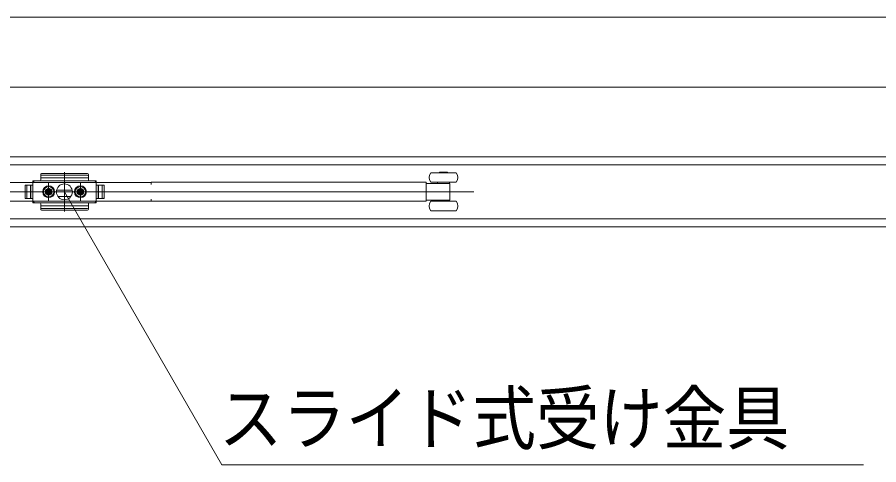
# Model space of a CAD drawing. Units: millimetres, scale not verified. Extents: x -6062 to 6062, y -3045 to 3045.
# Drawn here: x -5512 to -4969, y 1096 to 1378 of the extents above; entities that cross this region are included whole.
import ezdxf
from ezdxf.enums import TextEntityAlignment as Align

# ---------------------------------------------------------------- set-up
doc = ezdxf.new("R2010")
doc.units = ezdxf.units.MM
doc.header["$LTSCALE"] = 20
doc.layers.add('0-2_2寸法-3', color=7, linetype='Continuous', lineweight=9)
doc.layers.add('0-3_3一般', color=7, linetype='Continuous', lineweight=9)
doc.styles.add('ＭＳ ゴシック', font='')
doc.styles.get('ＭＳ ゴシック').set_extended_font_data('MS Gothic')

# ---------------------------------------------------------------- blocks, each defined once
blk = doc.blocks.new('グループ-154')
at = {"layer": '0-3_3一般'}
for p, q in [((18030, 26676.9), (-76990, 26676.9)), ((18030, 26676.9), (-76990, 26676.9)), ((18030, 25796.9), (-76990, 25796.9)), ((-53318, 25696.9), (-76682, 25696.9)), ((-74200, 25506.9), (-74200, 25556.1)), ((-74200, 25533.9), (-73600, 25533.9)), ((-74190, 25586.7), (-73610, 25586.7)), ((-74190, 25566.1), (-73610, 25566.1)), ((-73900, 25605.4), (-73900, 25109.2)), ((-73600, 25556.1), (-73600, 25576.7)), ((-73600, 25556.1), (-73600, 25506.9)), ((-69174, 25596.9), (-69174, 25604.9)), ((-69174, 25604.9), (-69074, 25604.9)), ((-69074, 25604.9), (-69074, 25596.9)), ((-72830, 25473.9), (-75510, 25473.9)), ((-74398, 25441.9), (-74398, 25271.9)), ((-74300, 25441.9), (-74398, 25441.9)), ((-74398, 25281.9), (-74398, 25431.9)), ((-74300, 25441.9), (-74388, 25441.9)), ((-74374, 25271.9), (-74374, 25441.9)), ((-74328, 25271.9), (-74328, 25441.9)), ((-74324, 25441.9), (-74324, 25271.9)), ((-74300, 25476.9), (-74280, 25496.9)), ((-74300, 25496.9), (-74210, 25496.9)), ((-74300, 25496.9), (-74300, 25216.9)), ((-74300, 25486.9), (-74300, 25441.9)), ((-74300, 25441.9), (-74300, 25271.9)), ((-73510, 25496.9), (-74290, 25496.9)), ((-74100, 25233.9), (-74100, 25478.3)), ((-74100, 25461.9), (-74100, 25251.9)), ((-73900, 25514.2), (-73900, 25193.1)), ((-73700, 25233.9), (-73700, 25478.3)), ((-73700, 25461.9), (-73700, 25251.9)), ((-73700, 25433.4), (-73700, 25281.5)), ((-73520, 25496.9), (-73500, 25476.9)), ((-73500, 25216.9), (-73500, 25496.9)), ((-73500, 25441.9), (-73500, 25486.9)), ((-73500, 25271.9), (-73500, 25441.9)), ((-73402, 25441.9), (-73500, 25441.9)), ((-73476, 25271.9), (-73476, 25441.9)), ((-73472, 25441.9), (-73472, 25271.9)), ((-73426, 25441.9), (-73426, 25271.9)), ((-73402, 25271.9), (-73402, 25441.9)), ((-73402, 25431.9), (-73402, 25281.9)), ((-72810, 25473.9), (-72830, 25473.9)), ((-72810, 25476.9), (-69364, 25476.9)), ((-72810, 25449.9), (-72810, 25476.9)), ((-69344, 25476.9), (-69364, 25476.9)), ((-69344, 25460.2), (-69344, 25476.9)), ((-69124, 25462.9), (-69344, 25462.9)), ((-69344, 25460.2), (-69344, 25442.9)), ((-69344, 25270.9), (-69344, 25442.9)), ((-69199, 25462.9), (-69199, 25476.9)), ((-69069.9, 25462.9), (-69124, 25462.9)), ((-69049, 25476.9), (-69049, 25462.9)), ((-69044, 25445.5), (-69044, 25445.3)), ((-69044, 25268.4), (-69044, 25445.3)), ((-76862, 25356.9), (-68742, 25356.9)), ((-73348.3, 25356.9), (-74446.3, 25356.9)), ((-74436.9, 25356.9), (-73338.9, 25356.9)), ((-73977, 25356.9), (-74225, 25356.9)), ((-74056, 25356.9), (-74144, 25356.9)), ((-74140.1, 25365.5), (-74120.5, 25366.6)), ((-74119.8, 25362.9), (-74140.1, 25365.5)), ((-74119.8, 25350.8), (-74140.1, 25348.3)), ((-74140.1, 25348.3), (-74120.5, 25347.2)), ((-74120.5, 25366.6), (-74113.2, 25370)), ((-74116.7, 25362.9), (-74120.5, 25366.6)), ((-74116.7, 25350.9), (-74120.5, 25347.2)), ((-74120.5, 25347.2), (-74113.2, 25343.7)), ((-74116.7, 25362.9), (-74119.8, 25362.9)), ((-74116.7, 25350.9), (-74119.8, 25350.8)), ((-74109.4, 25366.3), (-74116.7, 25362.9)), ((-74109.4, 25347.5), (-74116.7, 25350.9)), ((-74109.7, 25377.4), (-74113.2, 25370)), ((-74113.2, 25370), (-74109.4, 25366.3)), ((-74113.2, 25343.7), (-74109.4, 25347.5)), ((-74109.7, 25336.4), (-74113.2, 25343.7)), ((-74108.6, 25397.1), (-74109.7, 25377.4)), ((-74106, 25373.6), (-74109.7, 25377.4)), ((-74106, 25340.1), (-74109.7, 25336.4)), ((-74108.6, 25316.7), (-74109.7, 25336.4)), ((-74109.4, 25366.3), (-74106, 25373.6)), ((-74109.4, 25347.5), (-74106, 25340.1)), ((-74106.1, 25376.7), (-74108.6, 25397.1)), ((-74106.1, 25337.1), (-74108.6, 25316.7)), ((-74106, 25373.6), (-74106.1, 25376.7)), ((-74106, 25340.1), (-74106.1, 25337.1)), ((-74100, 25312.9), (-74100, 25400.9)), ((-74094, 25373.6), (-74090.3, 25377.4)), ((-74094, 25373.6), (-74093.9, 25376.7)), ((-74090.6, 25366.3), (-74094, 25373.6)), ((-74090.6, 25347.5), (-74094, 25340.1)), ((-74094, 25340.1), (-74093.9, 25337.1)), ((-74094, 25340.1), (-74090.3, 25336.4)), ((-74093.9, 25376.7), (-74091.4, 25397.1)), ((-74093.9, 25337.1), (-74091.4, 25316.7)), ((-74091.4, 25397.1), (-74090.3, 25377.4)), ((-74091.4, 25316.7), (-74090.3, 25336.4)), ((-74086.8, 25370), (-74090.6, 25366.3)), ((-74090.6, 25366.3), (-74083.3, 25362.9)), ((-74090.6, 25347.5), (-74083.3, 25350.9)), ((-74086.8, 25343.7), (-74090.6, 25347.5)), ((-74090.3, 25377.4), (-74086.8, 25370)), ((-74090.3, 25336.4), (-74086.8, 25343.7)), ((-74079.5, 25366.6), (-74086.8, 25370)), ((-74079.5, 25347.2), (-74086.8, 25343.7)), ((-74083.3, 25362.9), (-74079.5, 25366.6)), ((-74083.3, 25362.9), (-74080.2, 25362.9)), ((-74083.3, 25350.9), (-74080.2, 25350.8)), ((-74083.3, 25350.9), (-74079.5, 25347.2)), ((-74080.2, 25362.9), (-74059.9, 25365.5)), ((-74080.2, 25350.8), (-74059.9, 25348.3)), ((-74059.9, 25365.5), (-74079.5, 25366.6)), ((-74059.9, 25348.3), (-74079.5, 25347.2)), ((-73577, 25356.9), (-73825, 25356.9)), ((-73635, 25356.9), (-73805, 25356.9)), ((-73656, 25356.9), (-73744, 25356.9)), ((-73716.7, 25362.9), (-73719.8, 25362.9)), ((-73716.7, 25350.9), (-73719.8, 25350.8)), ((-73700, 25312.9), (-73700, 25400.9)), ((-73683.3, 25362.9), (-73680.2, 25362.9)), ((-73683.3, 25350.9), (-73680.2, 25350.8)), ((-74398, 25271.9), (-74300, 25271.9)), ((-74388, 25271.9), (-74300, 25271.9)), ((-74300, 25271.9), (-74300, 25226.9)), ((-74280, 25216.9), (-74300, 25236.9)), ((-74210, 25216.9), (-74300, 25216.9)), ((-74290, 25216.9), (-73510, 25216.9)), ((-74200, 25157.7), (-74200, 25206.9)), ((-73600, 25206.9), (-73600, 25157.7)), ((-73500, 25216.9), (-73590, 25216.9)), ((-73500, 25236.9), (-73520, 25216.9)), ((-73500, 25226.9), (-73500, 25271.9)), ((-73500, 25271.9), (-73402, 25271.9)), ((-72810, 25236.9), (-72810, 25263.9)), ((-69364, 25236.9), (-72810, 25236.9)), ((-69364, 25236.9), (-69344, 25236.9)), ((-69344, 25270.9), (-69344, 25253.6)), ((-69344, 25236.9), (-69344, 25253.6)), ((-69344, 25250.9), (-69124, 25250.9)), ((-68964, 25236.9), (-69284, 25236.9)), ((-69199, 25236.9), (-69199, 25250.9)), ((-69124, 25250.9), (-69069.9, 25250.9)), ((-69069.9, 25250.9), (-69055.2, 25250.9)), ((-69055.2, 25250.9), (-69049, 25250.9)), ((-69049, 25250.9), (-69049, 25236.9)), ((-69044, 25264.9), (-69044, 25265)), ((-73600, 25179.9), (-74200, 25179.9)), ((-74200, 25157.7), (-74200, 25147.7)), ((-74200, 25137.1), (-74200, 25147.7)), ((-73610, 25147.7), (-74190, 25147.7)), ((-73610, 25127.1), (-74190, 25127.1)), ((-68964, 25116.9), (-69284, 25116.9)), ((-76682, 25016.9), (-53318, 25016.9)), ((18030, 24916.9), (-76990, 24916.9))]:
    blk.add_line(p, q, dxfattribs=at)
for points in [[(18030, 26676.9), (18030, 27556.9), (-76990, 27556.9), (-76990, 26676.9)], [(18030, 24916.9), (18030, 25796.9), (-76990, 25796.9), (-76990, 24916.9)], [(-74200, 25556.1), (-74200, 25566.1), (-74200, 25576.7)], [(-69284, 25596.9), (-69238.8, 25596.9), (-68964, 25596.9)], [(-73590, 25496.9), (-73500, 25496.9), (-73500, 25441.9), (-73412, 25441.9)], [(-69284, 25476.9), (-69238.8, 25476.9), (-68964, 25476.9)], [(-69049, 25462.9), (-69055.2, 25462.9), (-69069.9, 25462.9)], [(-69044, 25448.9), (-69044, 25449), (-69044, 25449), (-69044, 25449.1), (-69044, 25449.1), (-69044, 25449.2), (-69044, 25449.2), (-69044, 25449.2), (-69044, 25449.2), (-69044, 25449.2), (-69044, 25449.2), (-69044, 25449.2), (-69044, 25449.1), (-69044, 25449.1), (-69044, 25449), (-69044, 25448.9), (-69044, 25448.9), (-69044, 25448.8), (-69044, 25448.7), (-69044, 25448.5), (-69044, 25448.4), (-69044, 25448.3), (-69044, 25448.1), (-69044, 25448), (-69044, 25447.8), (-69044, 25447.7), (-69044, 25447.5), (-69044, 25447.4), (-69044, 25447.2), (-69044, 25447.1), (-69044, 25446.9), (-69044, 25446.7), (-69044, 25446.6), (-69044, 25446.4), (-69044, 25446.3), (-69044, 25446.1), (-69044, 25446), (-69044, 25445.8), (-69044, 25445.7), (-69044, 25445.5)], [(-73995, 25356.9), (-74015, 25356.9), (-74035, 25356.9), (-74205, 25356.9)], [(-73719.8, 25362.9), (-73740.1, 25365.5), (-73720.5, 25366.6)], [(-73719.8, 25350.8), (-73740.1, 25348.3), (-73720.5, 25347.2)], [(-73709.4, 25347.5), (-73716.7, 25350.9), (-73720.5, 25347.2), (-73713.2, 25343.7)], [(-73709.4, 25366.3), (-73706, 25373.6), (-73709.7, 25377.4), (-73713.2, 25370)], [(-73706, 25373.6), (-73706.1, 25376.7), (-73708.6, 25397.1), (-73709.7, 25377.4)], [(-73706, 25340.1), (-73706.1, 25337.1), (-73708.6, 25316.7), (-73709.7, 25336.4)], [(-73694, 25373.6), (-73693.9, 25376.7), (-73691.4, 25397.1), (-73690.3, 25377.4)], [(-73690.6, 25347.5), (-73694, 25340.1), (-73690.3, 25336.4), (-73686.8, 25343.7)], [(-73694, 25340.1), (-73693.9, 25337.1), (-73691.4, 25316.7), (-73690.3, 25336.4)], [(-73690.6, 25366.3), (-73683.3, 25362.9), (-73679.5, 25366.6), (-73686.8, 25370)], [(-73680.2, 25362.9), (-73659.9, 25365.5), (-73679.5, 25366.6)], [(-73680.2, 25350.8), (-73659.9, 25348.3), (-73679.5, 25347.2)], [(-73595, 25356.9), (-73615, 25356.9), (-73635, 25356.9)], [(-75530, 25263.9), (-75530, 25239.9), (-75510, 25239.9), (-72830, 25239.9), (-72810, 25239.9)], [(-73412, 25271.9), (-73500, 25271.9), (-73500, 25216.9)], [(-69044, 25268.4), (-69044, 25268.3), (-69044, 25268.1), (-69044, 25268), (-69044, 25267.8), (-69044, 25267.7), (-69044, 25267.5), (-69044, 25267.4), (-69044, 25267.2), (-69044, 25267.1), (-69044, 25266.9), (-69044, 25266.8), (-69044, 25266.6), (-69044, 25266.4), (-69044, 25266.3), (-69044, 25266.1), (-69044, 25266), (-69044, 25265.8), (-69044, 25265.7), (-69044, 25265.5), (-69044, 25265.4), (-69044, 25265.3), (-69044, 25265.2), (-69044, 25265.1), (-69044, 25265), (-69044, 25264.9), (-69044, 25264.8), (-69044, 25264.8), (-69044, 25264.7), (-69044, 25264.7), (-69044, 25264.7), (-69044, 25264.6), (-69044, 25264.6), (-69044, 25264.6), (-69044, 25264.7), (-69044, 25264.7), (-69044, 25264.7), (-69044, 25264.8), (-69044, 25264.8), (-69044, 25264.9)], [(-73600, 25157.7), (-73600, 25147.7), (-73600, 25137.1)]]:
    blk.add_lwpolyline(points, dxfattribs=at)
for points in [[(-73709.4, 25366.3), (-73716.7, 25362.9), (-73720.5, 25366.6), (-73713.2, 25370)], [(-73709.4, 25347.5), (-73706, 25340.1), (-73709.7, 25336.4), (-73713.2, 25343.7)], [(-73690.6, 25366.3), (-73694, 25373.6), (-73690.3, 25377.4), (-73686.8, 25370)], [(-73690.6, 25347.5), (-73683.3, 25350.9), (-73679.5, 25347.2), (-73686.8, 25343.7)]]:
    blk.add_lwpolyline(points, close=True, dxfattribs=at)
for centre, radius in [((-74100, 25356.9), 75), ((-74100, 25356.9), 65), ((-73700, 25356.9), 75), ((-73700, 25356.9), 65), ((-74100, 25356.9), 42), ((-74100, 25356.9), 40), ((-74100, 25356.9), 40), ((-74100, 25356.9), 32.4), ((-74100, 25356.9), 30), ((-73700, 25356.9), 42), ((-73700, 25356.9), 40), ((-73700, 25356.9), 40), ((-73700, 25356.9), 32.4), ((-73700, 25356.9), 30)]:
    blk.add_circle(centre, radius, dxfattribs=at)
for centre, radius, start, end in [((-74190, 25576.7), 10, 90, 180), ((-74190, 25556.1), 10, 90, 180), ((-73610, 25576.7), 10, 0, 90), ((-73610, 25556.1), 10, 0, 90), ((-69204, 25536.9), 100, 143.1301, 216.8699), ((-69044, 25536.9), 100, 323.1301, 36.8699), ((-74388, 25431.9), 10, 90, 180), ((-74290, 25486.9), 10, 90, 180), ((-74210, 25506.9), 10, 270, 0), ((-73590, 25506.9), 10, 180, 270), ((-73510, 25486.9), 10, 0, 90), ((-73412, 25431.9), 10, 0, 90), ((-69064, 25449.6), 20, 359.74972, 42.54335), ((-74095, 25356.9), 46, 169.19486, 180), ((-74095, 25356.9), 46, 180, 190.80514), ((-74100, 25356.9), 20.7, 162.98773, 197.01227), ((-74100, 25351.9), 46, 79.19486, 100.80514), ((-74100, 25361.8), 46, 259.19486, 280.80514), ((-74100, 25356.9), 20.7, 72.98773, 107.01227), ((-74100, 25356.9), 20.7, 252.98773, 287.01227), ((-74100, 25356.9), 20.7, 342.98773, 17.01227), ((-74105, 25356.9), 46, 0, 10.80514), ((-74105, 25356.9), 46, 349.19486, 0), ((-73695, 25356.9), 46, 169.19486, 180), ((-73695, 25356.9), 46, 180, 190.80514), ((-73700, 25356.9), 20.7, 162.98773, 197.01227), ((-73700, 25351.9), 46, 79.19486, 100.80514), ((-73700, 25361.8), 46, 259.19486, 280.80514), ((-73700, 25356.9), 20.7, 72.98773, 107.01227), ((-73700, 25356.9), 20.7, 252.98773, 287.01227), ((-73700, 25356.9), 20.7, 342.98773, 17.01227), ((-73705, 25356.9), 46, 0, 10.80514), ((-73705, 25356.9), 46, 349.19486, 0), ((-74388, 25281.9), 10, 180, 270), ((-74290, 25226.9), 10, 180, 270), ((-74210, 25206.9), 10, 0, 90), ((-73590, 25206.9), 10, 90, 180), ((-73510, 25226.9), 10, 270, 0), ((-73412, 25281.9), 10, 270, 0), ((-69204, 25176.9), 100, 143.1301, 216.8699), ((-69064, 25264.2), 20, 315.93951, 0.24905), ((-69044, 25176.9), 100, 323.1301, 36.8699), ((-74190, 25157.7), 10, 180, 270), ((-74190, 25137.1), 10, 180, 270), ((-73610, 25157.7), 10, 270, 0), ((-73610, 25137.1), 10, 270, 0)]:
    blk.add_arc(centre, radius, start, end, dxfattribs=at)
blk = doc.blocks.new('グループ-155')
at = {"layer": '0-3_3一般'}
blk.add_blockref('グループ-154', (0, 0), dxfattribs=at)

msp = doc.modelspace()

# ---------------------------------------------------------------- linework, layer by layer
at = {"layer": '0-2_2寸法-3'}
for p, q in [((-5482.42, 1272.84), (-5482.76, 1272.84)), ((-5482.42, 1272.84), (-5482.76, 1272.84)), ((-5477.7, 1268.84), (-5487.49, 1268.84)), ((-5478.6, 1264.84), (-5486.59, 1264.84))]:
    msp.add_line(p, q, dxfattribs=at)
msp.add_lwpolyline([(-5482.59, 1267.84), (-5383.29, 1095.84), (-4978.92, 1095.84)], dxfattribs=at)
msp.add_circle((-5482.59, 1267.84), 5.01, dxfattribs=at)
msp.add_circle((-5482.59, 1267.84), 5.01, dxfattribs=at)

# ---------------------------------------------------------------- block references
at = {"layer": '0-3_3一般', "xscale": 0.05, "yscale": 0.05}
msp.add_blockref('グループ-155', (-1787.5, 0), dxfattribs=at)

# ---------------------------------------------------------------- texts
at = {"layer": '0-2_2寸法-3', "style": 'ＭＳ ゴシック', "width": 0.9}
msp.add_text('スライド式受け金具', height=32.55, dxfattribs=at).set_placement((-5385.22, 1099.19), align=Align.BOTTOM_LEFT)

doc.saveas('drawing.dxf')
